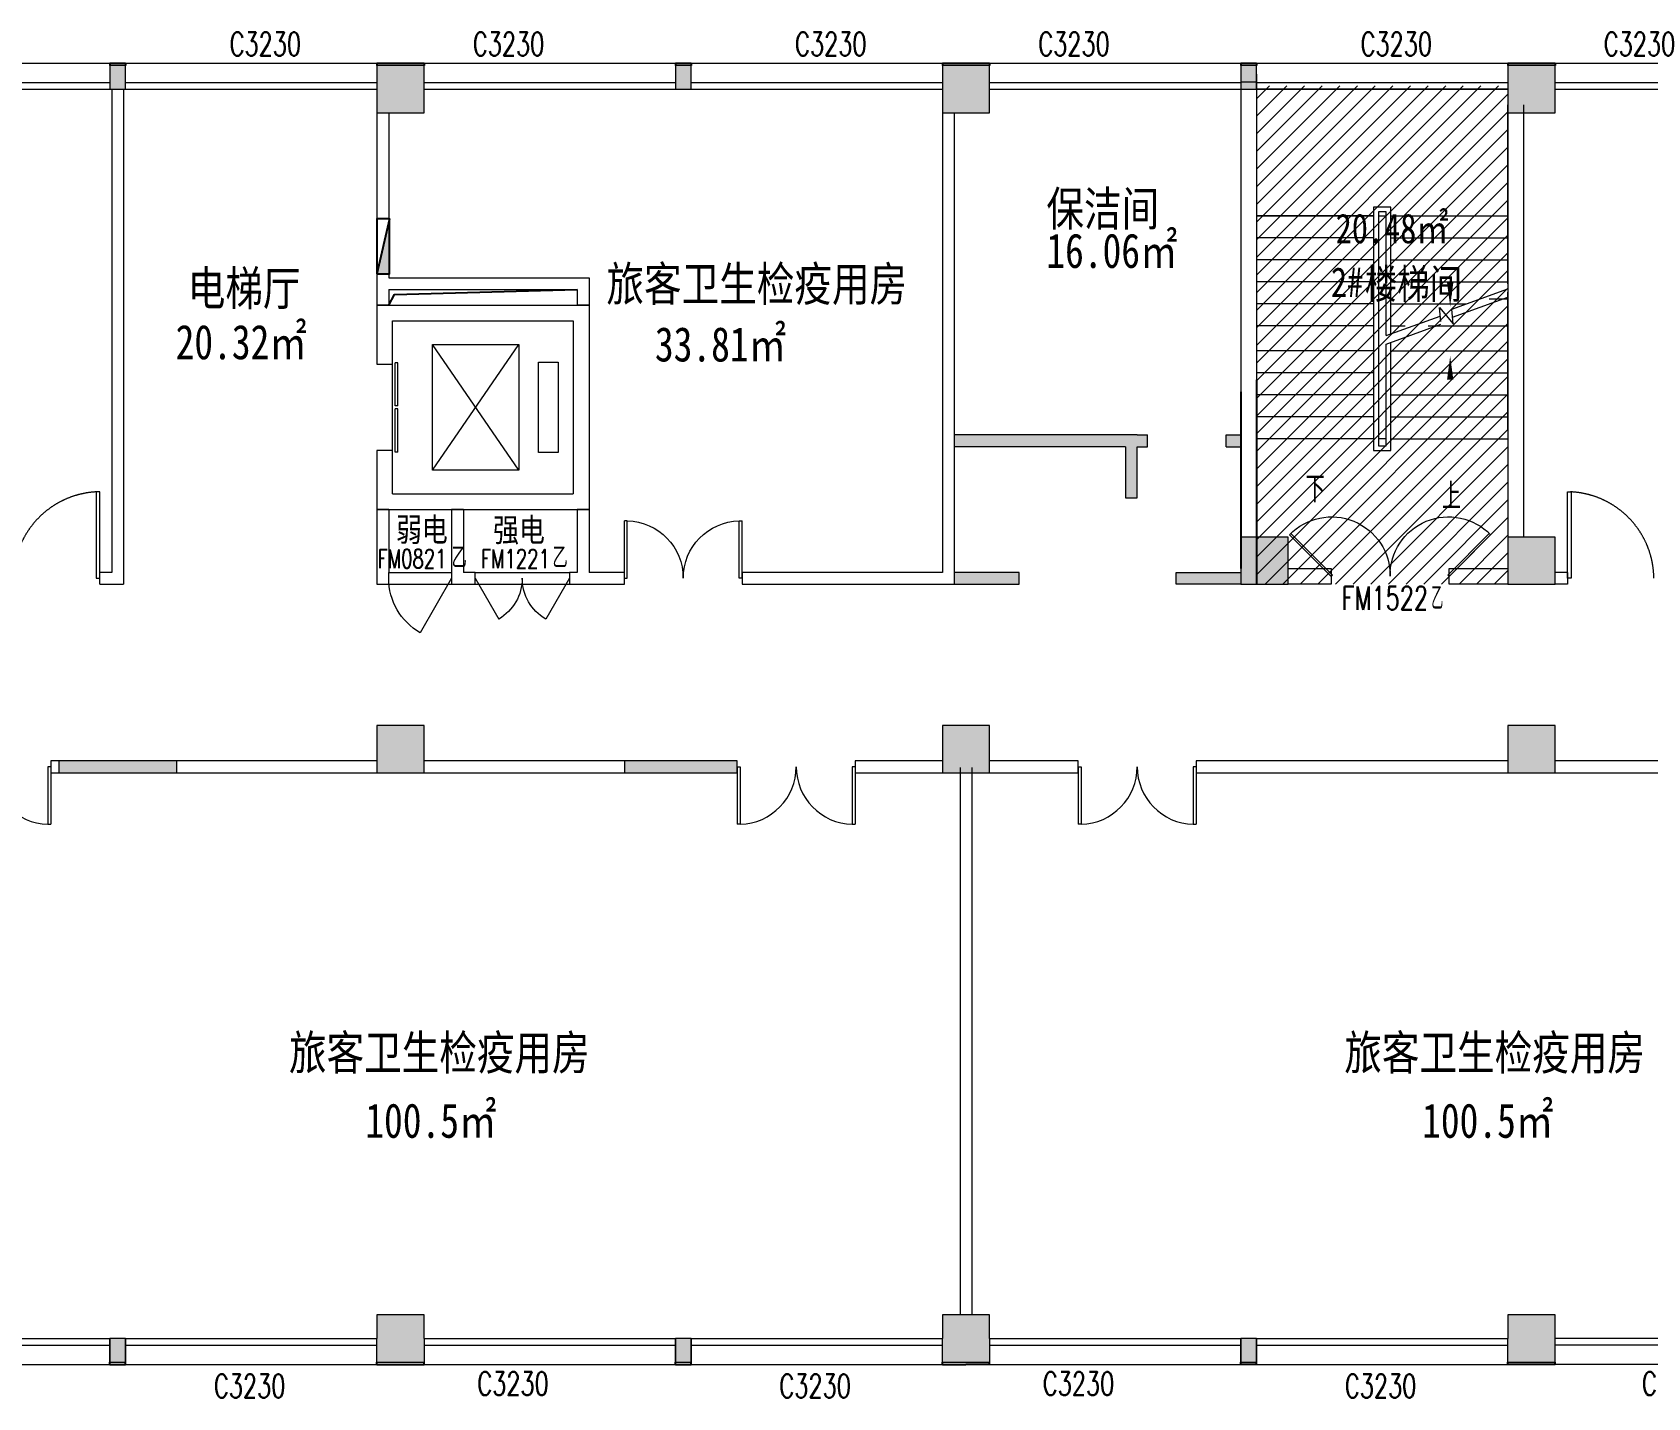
# Model space of a CAD drawing. Header units: millimetres. Extents: x 164760 to 3716174, y -1766400 to 11969.
# Drawn here: x 3359678 to 3380246, y -1622148 to -1604770 of the extents above; entities that cross this region are included whole.
import ezdxf

# ---------------------------------------------------------------- set-up
doc = ezdxf.new("R2010")
doc.units = ezdxf.units.MM
doc.header["$LTSCALE"] = 1000
doc.linetypes.add('HIDDEN', pattern=[0.375, 0.25, -0.125, 0, 0])
doc.layers.get('0').update_dxf_attribs({"color": 253, "linetype": 'CONTINUOUS'})
for name, color, linetype in [('3', 253, 'CONTINUOUS'), ('DIM_SYMB', 253, 'CONTINUOUS'), ('FC-Text Annotation', 253, 'CONTINUOUS'), ('HATCH【填充】', 253, 'CONTINUOUS'), ('PUB_TEXT', 253, 'CONTINUOUS'), ('SURFACE', 253, 'CONTINUOUS'), ('w-消火栓', 253, 'CONTINUOUS'), ('WINDOW_TEXT', 253, 'CONTINUOUS'), ('建-墙', 253, 'CONTINUOUS')]:
    doc.layers.add(name, color=color, linetype=linetype)
for name, color, linetype, lineweight in [('COLUMN', 253, 'CONTINUOUS', 0), ('FC-FLOOR【地材分格】', 253, 'CONTINUOUS', 0), ('FF-Door【门】', 253, 'CONTINUOUS', 0), ('FF-Win【窗】', 253, 'CONTINUOUS', 0), ('HAT【填充】', 253, 'CONTINUOUS', 0), ('PUB_HATCH', 253, 'CONTINUOUS', 0), ('STAIR', 253, 'CONTINUOUS', 0), ('WALL', 253, 'CONTINUOUS', 0), ('Wall【墙体】', 253, 'CONTINUOUS', 0), ('Wall【新建墙】', 253, 'CONTINUOUS', 0), ('Xline【辅助线】', 253, 'CONTINUOUS', 0)]:
    doc.layers.add(name, color=color, linetype=linetype, lineweight=lineweight)
doc.styles.add('_TCH_DIM', font='SIMPLEX', dxfattribs={"bigfont": 'GBCBIG'})
doc.styles.add('_TCH_WINDOW', font='SIMPLEX', dxfattribs={"bigfont": 'GBCBIG'})
doc.styles.get("Standard").update_dxf_attribs({"font": 'GBENOR', "bigfont": 'GBCBIG'})
doc.styles.add('宋体', font='', dxfattribs={"width": 0.7})
doc.styles.add('文字', font='')
doc.styles.get('宋体').set_extended_font_data('SimSun')
doc.styles.get('文字').set_extended_font_data('SimSun')

# ---------------------------------------------------------------- blocks, each defined once
blk = doc.blocks.new('$WINLIB2D$00000004')
for p, q in [((-0.5, 0.5), (0.5, 0.5)), ((-0.5, 0.5), (-0.5, -0.5)), ((0.5, -0.5), (0.5, 0.5)), ((-0.5, 0.2406), (0.5, 0.2406)), ((-0.5, -0.5), (0.5, -0.5))]:
    blk.add_line(p, q)
blk = doc.blocks.new('海龙_0918165925')
at = {"layer": 'PUB_HATCH'}
for points in [[(-28900, -300), (-28700, -300), (-28700, 0), (-28900, 0)], [(-25500, -600), (-24900, -600), (-24900, 0), (-25500, 0)], [(-21700, -300), (-21500, -300), (-21500, 0), (-21700, 0)], [(-18300, -600), (-17700, -600), (-17700, 0), (-18300, 0)], [(-14500, -300), (-14300, -300), (-14300, 0), (-14500, 0)], [(-11100, -600), (-10500, -600), (-10500, 0), (-11100, 0)], [(-14500, -6600), (-13900, -6600), (-13900, -6000), (-14500, -6000)], [(-11100, -6600), (-10500, -6600), (-10500, -6000), (-11100, -6000)], [(-25500, -9000), (-24900, -9000), (-24900, -8400), (-25500, -8400)], [(-18300, -9000), (-17700, -9000), (-17700, -8400), (-18300, -8400)], [(-11100, -9000), (-10500, -9000), (-10500, -8400), (-11100, -8400)], [(-25500, -16500), (-24900, -16500), (-24900, -15900), (-25500, -15900)], [(-18300, -16500), (-17700, -16500), (-17700, -15900), (-18300, -15900)], [(-11100, -16500), (-10500, -16500), (-10500, -15900), (-11100, -15900)], [(-28900, -16500), (-28700, -16500), (-28700, -16200), (-28900, -16200)], [(-21700, -16500), (-21500, -16500), (-21500, -16200), (-21700, -16200)], [(-14300, -16200), (-14500, -16200), (-14500, -16500), (-14300, -16500)]]:
    blk.add_hatch(color=256, dxfattribs=at).paths.add_polyline_path(points)
at = {"layer": 'COLUMN'}
for p, q in [((-24900, 0), (-25500, 0)), ((-17700, 0), (-18300, 0)), ((-10500, 0), (-11100, 0)), ((-25500, -300), (-25500, -600)), ((-24900, -600), (-24900, -300)), ((-18300, -300), (-18300, -600)), ((-17700, -600), (-17700, -300)), ((-11100, -300), (-11100, -600)), ((-10500, -600), (-10500, -300)), ((-25500, -600), (-24900, -600)), ((-18300, -600), (-17700, -600)), ((-11100, -600), (-10500, -600)), ((-13900, -6000), (-14500, -6000)), ((-14500, -6000), (-14500, -6600)), ((-13900, -6600), (-13900, -6000)), ((-10500, -6000), (-11100, -6000)), ((-11100, -6000), (-11100, -6600)), ((-10500, -6600), (-10500, -6000)), ((-14500, -6600), (-13900, -6600)), ((-11100, -6600), (-10500, -6600)), ((-24900, -8400), (-25500, -8400)), ((-25500, -8400), (-25500, -9000)), ((-24900, -9000), (-24900, -8400)), ((-17700, -8400), (-18300, -8400)), ((-18300, -8400), (-18300, -9000)), ((-17700, -9000), (-17700, -8400)), ((-10500, -8400), (-11100, -8400)), ((-11100, -8400), (-11100, -9000)), ((-10500, -9000), (-10500, -8400)), ((-25500, -9000), (-24900, -9000)), ((-18300, -9000), (-17700, -9000)), ((-11100, -9000), (-10500, -9000)), ((-24900, -15900), (-25500, -15900)), ((-25500, -15900), (-25500, -16200)), ((-24900, -16200), (-24900, -15900)), ((-17700, -15900), (-18300, -15900)), ((-18300, -15900), (-18300, -16200)), ((-17700, -16200), (-17700, -15900)), ((-10500, -15900), (-11100, -15900)), ((-11100, -15900), (-11100, -16200)), ((-10500, -16200), (-10500, -15900)), ((-25500, -16500), (-24900, -16500)), ((-18300, -16500), (-17700, -16500)), ((-11100, -16500), (-10500, -16500))]:
    blk.add_line(p, q, dxfattribs=at)
blk = doc.blocks.new('$QC001_5')
blk.add_line((-325, 200), (325, 0))
blk.add_lwpolyline([(325, 0), (325, 200), (-325, 200), (-325, 0)], close=True)
blk.add_solid([(-325, 200), (325, 200), (-325, 200), (325, 0)])
at = {"flags": 1}
for tag in ['UNIT', 'WHAT', 'SPEC']:
    blk.add_attdef(tag, (0, 0), '', height=0.001, dxfattribs=at)
blk = doc.blocks.new('$TCHSYS$LDOR22D')
for p, q in [((-0.517, 0.833), (-0.017, 0.833)), ((-0.517, 0.833), (-0.517, 0.667)), ((-0.017, 0.833), (-0.017, 0.667)), ((0.017, 0.833), (0.017, 0.667)), ((0.017, 0.833), (0.517, 0.833)), ((0.517, 0.833), (0.517, 0.667)), ((-0.517, 0.667), (-0.017, 0.667)), ((0.017, 0.667), (0.517, 0.667)), ((-0.5, 0.5), (0.5, 0.5))]:
    blk.add_line(p, q)
blk = doc.blocks.new('$DorLib2D$00000214')
at = {"color": 0}
blk.add_line((0.5, 0), (0, 0.866), dxfattribs=at)
blk.add_arc((0.5, 0), 1, 120, 180, dxfattribs=at)
blk = doc.blocks.new('$DorLib2D$00000215')
at = {"color": 0}
for p, q in [((-0.5, 0), (-0.25, 0.433)), ((0.5, 0), (0.25, 0.433))]:
    blk.add_line(p, q, dxfattribs=at)
for centre, start, end in [((-0.5, 0), 0, 60), ((0.5, 0), 120, 180)]:
    blk.add_arc(centre, 0.5, start, end, dxfattribs=at)
blk = doc.blocks.new('$DorLib2D$00000002')
for p, q in [((-0.5, 0), (-0.5, 0.4875)), ((-0.475, 0.4875), (-0.5, 0.4875)), ((-0.475, 0), (-0.475, 0.4875)), ((0.475, 0), (0.475, 0.4875)), ((0.475, 0.4875), (0.5, 0.4875)), ((0.5, 0), (0.5, 0.4875)), ((-0.5, 0), (-0.475, 0)), ((0.5, 0), (0.475, 0))]:
    blk.add_line(p, q)
at = {"lineweight": 13}
for centre, start, end in [((-0.4875, 0), 0, 88.53072), ((0.4875, 0), 91.46928, 180)]:
    blk.add_arc(centre, 0.4875, start, end, dxfattribs=at)
blk = doc.blocks.new('海龙0506173763')
at = {"layer": 'Xline【辅助线】'}
for points in [[(-733, 17), (-750, 0), (-1280, 530), (-1263, 547)], [(733, 17), (750, 0), (1280, 530), (1263, 547)]]:
    blk.add_lwpolyline(points, close=True, dxfattribs=at)
at = {"layer": 'Xline【辅助线】', "color": 8}
for centre, start, end in [((-745, 12), 359.1011, 135.9107), ((745, 12), 44.0893, 180.8989)]:
    blk.add_arc(centre, 745, start, end, dxfattribs=at)
blk = doc.blocks.new('海龙0506194425')
at = {"layer": 'WALL'}
for p, q in [((-650, 200), (-1400, 200)), ((-1400, 0), (-650, 0)), ((-650, 0), (-650, 200)), ((1400, 200), (850, 200)), ((850, 200), (850, 0)), ((850, 0), (1400, 0))]:
    blk.add_line(p, q, dxfattribs=at)
at = {"layer": 'Xline【辅助线】'}
blk.add_blockref('海龙0506173763', (100, 100), dxfattribs=at)
blk = doc.blocks.new('海龙0506194634')
at = {"layer": 'Xline【辅助线】', "xscale": -1}
blk.add_blockref('海龙0506194425', (0, 325), dxfattribs=at)
at = {"layer": 'WINDOW_TEXT', "style": '_TCH_WINDOW', "width": 0.705882}
for s, height, p in [('FM1522', 297.5, (-715, 0)), ('乙', 298, (425, 0))]:
    blk.add_text(s, height=height, dxfattribs=at).set_placement(p)
blk = doc.blocks.new('海龙0927230683')
at = {"layer": 'Xline【辅助线】'}
h = blk.add_hatch(dxfattribs=at)
h.set_pattern_fill('ANSI31', color=256, scale=100)
h.set_pattern_definition([(45, (-2505323.11, 1381798.68), (-112.2532015, 112.2532015), [])])
h.paths.add_polyline_path([(-13375, 1583), (-10175, 1583), (-10175, 7924), (-13375, 7924)])
at = {"layer": 'Wall【墙体】'}
blk.add_blockref('海龙0506194634', (-11575, 1257), dxfattribs=at)

msp = doc.modelspace()

# ---------------------------------------------------------------- hatches: boundary and pattern name
at = {"layer": 'HATCH【填充】'}
h = msp.add_hatch(dxfattribs=at)
h.set_pattern_fill('TRIANG', color=4, scale=5)
h.set_pattern_definition([(60, (3778355.65, -1406196.814), (-23.8125, 41.24446), [23.8125, -23.8125]), (120, (3778355.65, -1406196.814), (-47.625, 3e-08), [23.8125, -23.8125]), (0, (3778343.743, -1406176.192), (23.8125, 41.2444598), [23.8125, -23.8125])])
h.paths.add_polyline_path([(3373877.9, -1609895.5), (3373745.5, -1609895.5), (3371416, -1609895.5), (3371416, -1610045.5), (3373595.5, -1610045.5), (3373595.5, -1610695.5), (3373745.5, -1610695.5), (3373745.5, -1610045.5), (3373877.9, -1610045.5)])
h.paths.add_polyline_path([(3375066, -1609895.5), (3374877.9, -1609895.5), (3374877.9, -1610045.5), (3375066, -1610045.5)])
h.paths.add_polyline_path([(3375066, -1611644.2), (3374241.1, -1611644.2), (3374241.1, -1611794.2), (3375066, -1611794.2)])
h.paths.add_polyline_path([(3372241.1, -1611644.2), (3371416, -1611644.2), (3371416, -1611794.2), (3372241.1, -1611794.2)])
at = {"layer": 'HAT【填充】', "ltscale": 20}
h = msp.add_hatch(dxfattribs=at)
h.set_pattern_fill('CROSS', color=3, scale=5)
h.paths.add_polyline_path([(3388816, -1614044.2), (3390316, -1614044.2), (3390316, -1614194.2), (3388816, -1614194.2)])
h.paths.add_polyline_path([(3383116, -1614044.2), (3381616, -1614044.2), (3381616, -1614194.2), (3383116, -1614194.2)])
h.paths.add_polyline_path([(3368654.3, -1614044.2), (3367216, -1614044.2), (3367216, -1614194.2), (3368654.3, -1614194.2)])
h.paths.add_polyline_path([(3360016, -1614194.2), (3361516, -1614194.2), (3361516, -1614044.2), (3360016, -1614044.2)])
h.paths.add_polyline_path([(3357091, -1614745.4), (3356741, -1614745.4), (3356741, -1614895.4), (3357091, -1614895.4)])
h.paths.add_polyline_path([(3355241, -1614745.4), (3355041, -1614745.4), (3355041, -1614194.2), (3354891, -1614194.2), (3354891, -1614895.4), (3355241, -1614895.4)])
h.paths.add_polyline_path([(3345179.5, -1614194.2), (3345029.5, -1614194.2), (3345029.5, -1614745.4), (3344829.5, -1614745.4), (3344829.5, -1614895.4), (3345179.5, -1614895.4)])
h.paths.add_polyline_path([(3343329.5, -1614775.5), (3343329.5, -1614775.5), (3343329.5, -1614745.4), (3342666, -1614745.4), (3342666, -1614895.4), (3343329.5, -1614895.4)])

# ---------------------------------------------------------------- linework, layer by layer
at = {"layer": '3'}
msp.add_lwpolyline([(3364216, -1608244.2), (3364290.1, -1608108), (3366616, -1608044.2)], dxfattribs=at)
at = {"layer": 'DIM_SYMB'}
for points in [[(3375986, -1610369.6, 0, 0, 0), (3375986, -1606248, 0, 0, 0), (3377731, -1606248, 0, 0, 0), (3377731, -1608258, 0, 80, 0), (3377731, -1607958, 0, 0, 0)], [(3377731, -1610393.9, 0, 0, 0), (3377731, -1608890.8, 0, 80, 0), (3377731, -1609190.8, 0, 0, 0)]]:
    msp.add_lwpolyline(points, format="xyseb", dxfattribs=at)
at = {"layer": 'FC-FLOOR【地材分格】', "color": 6}
for points in [[(3360016, -1614194.2), (3361516, -1614194.2), (3361516, -1614044.2), (3360016, -1614044.2)], [(3368654.3, -1614044.2), (3367216, -1614044.2), (3367216, -1614194.2), (3368654.3, -1614194.2)]]:
    msp.add_lwpolyline(points, close=True, dxfattribs=at)
at = {"layer": 'FF-Door【门】'}
for p, q in [((3364216, -1611644.2), (3365016, -1611644.2)), ((3365316, -1611644.2), (3366516, -1611644.2)), ((3364216, -1611794.2), (3365016, -1611794.2)), ((3365316, -1611794.2), (3366516, -1611794.2))]:
    msp.add_line(p, q, dxfattribs=at)
for points in [[(3360489.3, -1610619.2), (3360489.3, -1611719.2), (3360538.2, -1611719.2), (3360538.2, -1610619.2)], [(3379273.5, -1610619.2), (3379273.5, -1611719.2), (3379224.6, -1611719.2), (3379224.6, -1610619.2)]]:
    msp.add_lwpolyline(points, close=True, dxfattribs=at)
at = {"layer": 'FF-Door【门】', "color": 8, "linetype": 'HIDDEN', "ltscale": 15}
for centre, start, end in [((3360550.7, -1611730.7), 92.53356, 179.40848), ((3379212.1, -1611730.7), 0.59152, 87.46644)]:
    msp.add_arc(centre, 1112.6, start, end, dxfattribs=at)
at = {"layer": 'STAIR'}
for p, q in [((3375266, -1605392.6), (3375266, -1607042.6)), ((3378466, -1605494.2), (3375266, -1605494.2)), ((3378466, -1607042.6), (3378466, -1605692.6)), ((3375266, -1607042.6), (3375266, -1609842.6)), ((3376756.5, -1607108.1), (3375266, -1607108.1)), ((3375266, -1607108.1), (3376756.5, -1607108.1)), ((3376975.5, -1606994.2), (3376756.5, -1606994.2)), ((3376756.5, -1606994.2), (3376756.5, -1610094.2)), ((3376915.5, -1607054.2), (3376816.5, -1607054.2)), ((3376816.5, -1607054.2), (3376816.5, -1610034.2)), ((3376816.5, -1607108.1), (3376915.5, -1607108.1)), ((3376816.5, -1607144.2), (3376816.5, -1609944.2)), ((3376915.5, -1608631), (3376915.5, -1607054.2)), ((3376915.5, -1608631), (3376915.5, -1607144.2)), ((3376975.5, -1608609.4), (3376975.5, -1606994.2)), ((3376975.5, -1607108.1), (3378466, -1607108.1)), ((3376975.5, -1607108.1), (3378466, -1607108.1)), ((3378466, -1607969.5), (3378466, -1607042.6)), ((3376756.5, -1607388.1), (3375266, -1607388.1)), ((3376975.5, -1607388.1), (3378466, -1607388.1)), ((3376756.5, -1607668.1), (3375266, -1607668.1)), ((3376975.5, -1607668.1), (3378466, -1607668.1)), ((3376756.5, -1607948.1), (3375266, -1607948.1)), ((3376975.5, -1607948.1), (3378466, -1607948.1)), ((3377752.1, -1608292.8), (3378466, -1608034.9)), ((3377760.9, -1608395.9), (3378466, -1608141.2)), ((3378225.6, -1608162.6), (3378466, -1608162.6)), ((3378466, -1609842.6), (3378466, -1608075.8)), ((3376756.5, -1608228.1), (3375266, -1608228.1)), ((3376915.5, -1608631), (3377601.9, -1608383.1)), ((3376975.5, -1608228.1), (3377931.2, -1608228.1)), ((3377610.6, -1608450.2), (3377595.5, -1608272.4)), ((3377595.5, -1608272.4), (3377767.9, -1608478.8)), ((3377767.9, -1608478.8), (3377752.1, -1608292.8)), ((3376756.5, -1608508.1), (3375266, -1608508.1)), ((3376915.5, -1608737.4), (3377610.6, -1608486.3)), ((3376975.5, -1608508.1), (3377155.9, -1608508.1)), ((3377450.3, -1608508.1), (3378466, -1608508.1)), ((3364773.2, -1610344.2), (3365873.2, -1608744.2)), ((3365873.2, -1610344.2), (3364773.2, -1608744.2)), ((3364773.2, -1608744.2), (3365873.2, -1608744.2)), ((3364773.2, -1610344.2), (3364773.2, -1608744.2)), ((3365873.2, -1608744.2), (3365873.2, -1610344.2)), ((3376915.5, -1609944.2), (3376915.5, -1608737.4)), ((3376915.5, -1610034.2), (3376915.5, -1608737.4)), ((3376975.5, -1610094.2), (3376975.5, -1608715.7)), ((3366123.2, -1608969.2), (3366373.2, -1608969.2)), ((3366123.2, -1610119.2), (3366123.2, -1608969.2)), ((3366373.2, -1608969.2), (3366373.2, -1610119.2)), ((3376756.5, -1608824.2), (3375266, -1608824.2)), ((3376975.5, -1608824.2), (3378466, -1608824.2)), ((3376756.5, -1609104.2), (3375266, -1609104.2)), ((3376975.5, -1609104.2), (3378466, -1609104.2)), ((3376756.5, -1609384.2), (3375266, -1609384.2)), ((3376975.5, -1609384.2), (3378466, -1609384.2)), ((3376756.5, -1609664.2), (3375266, -1609664.2)), ((3376975.5, -1609664.2), (3378466, -1609664.2)), ((3376756.5, -1609944.2), (3375266, -1609944.2)), ((3376915.5, -1609944.2), (3376816.5, -1609944.2)), ((3376816.5, -1610034.2), (3376915.5, -1610034.2)), ((3376975.5, -1609944.2), (3378466, -1609944.2)), ((3366373.2, -1610119.2), (3366123.2, -1610119.2)), ((3376756.5, -1610094.2), (3376975.5, -1610094.2)), ((3365873.2, -1610344.2), (3364773.2, -1610344.2))]:
    msp.add_line(p, q, dxfattribs=at)
at = {"layer": 'SURFACE'}
for p, q in [((3360666, -1605164.2), (3360666, -1605194.2)), ((3360666, -1605164.2), (3360866, -1605164.2)), ((3360866, -1605164.2), (3360866, -1605194.2)), ((3364066, -1605164.2), (3364066, -1605194.2)), ((3364066, -1605164.2), (3364366, -1605164.2)), ((3364366, -1605164.2), (3364666, -1605164.2)), ((3364666, -1605164.2), (3364666, -1605194.2)), ((3367866, -1605164.2), (3367866, -1605194.2)), ((3367866, -1605164.2), (3368066, -1605164.2)), ((3368066, -1605164.2), (3368066, -1605194.2)), ((3371266, -1605164.2), (3371266, -1605194.2)), ((3371266, -1605164.2), (3371566, -1605164.2)), ((3371566, -1605164.2), (3371866, -1605164.2)), ((3371866, -1605164.2), (3371866, -1605194.2)), ((3375066, -1605164.2), (3375066, -1605194.2)), ((3375066, -1605164.2), (3375266, -1605164.2)), ((3375266, -1605164.2), (3375266, -1605194.2)), ((3378466, -1605164.2), (3378466, -1605194.2)), ((3378466, -1605164.2), (3378766, -1605164.2)), ((3378766, -1605164.2), (3379066, -1605164.2)), ((3379066, -1605164.2), (3379066, -1605194.2)), ((3360666, -1621724.2), (3360666, -1621694.2)), ((3360666, -1621724.2), (3360866, -1621724.2)), ((3360866, -1621724.2), (3360866, -1621694.2)), ((3364066, -1621724.2), (3364066, -1621694.2)), ((3364066, -1621724.2), (3364366, -1621724.2)), ((3364366, -1621724.2), (3364666, -1621724.2)), ((3364666, -1621724.2), (3364666, -1621694.2)), ((3367866, -1621724.2), (3367866, -1621694.2)), ((3367866, -1621724.2), (3368066, -1621724.2)), ((3368066, -1621724.2), (3368066, -1621694.2)), ((3371266, -1621724.2), (3371266, -1621694.2)), ((3371266, -1621724.2), (3371566, -1621724.2)), ((3371866, -1621724.2), (3371566, -1621724.2)), ((3371866, -1621724.2), (3371866, -1621694.2)), ((3375066, -1621724.2), (3375066, -1621694.2)), ((3375266, -1621724.2), (3375066, -1621724.2)), ((3375266, -1621724.2), (3375266, -1621694.2)), ((3378466, -1621724.2), (3378466, -1621694.2)), ((3378766, -1621724.2), (3378466, -1621724.2)), ((3379066, -1621724.2), (3378766, -1621724.2)), ((3379066, -1621724.2), (3379066, -1621694.2))]:
    msp.add_line(p, q, dxfattribs=at)
at = {"layer": 'Wall【墙体】'}
for p, q in [((3360866, -1605194.2), (3360666, -1605194.2)), ((3360666, -1605194.2), (3360666, -1605494.2)), ((3360866, -1605494.2), (3360866, -1605194.2)), ((3368066, -1605194.2), (3367866, -1605194.2)), ((3367866, -1605194.2), (3367866, -1605494.2)), ((3368066, -1605494.2), (3368066, -1605194.2)), ((3375266, -1605194.2), (3375066, -1605194.2)), ((3375066, -1605194.2), (3375066, -1605494.2)), ((3375066, -1605305.1), (3375066, -1611092.6)), ((3375266, -1605494.2), (3375266, -1605194.2)), ((3375266, -1605305.1), (3375266, -1611092.6)), ((3360666, -1605494.2), (3360866, -1605494.2)), ((3367866, -1605494.2), (3368066, -1605494.2)), ((3375266, -1605406.7), (3375066, -1605406.7)), ((3375066, -1605494.2), (3375266, -1605494.2)), ((3378466, -1605692.6), (3378466, -1611185.8)), ((3378666, -1605692.6), (3378666, -1611194.2)), ((3364066, -1608244.2), (3366766, -1608244.2)), ((3364066, -1608244.2), (3364066, -1608994.2)), ((3366766, -1608244.2), (3366766, -1610844.2)), ((3364266, -1608444.2), (3366566, -1608444.2)), ((3364266, -1608994.2), (3364266, -1608444.2)), ((3366566, -1608444.2), (3366566, -1610644.2)), ((3364066, -1608994.2), (3364266, -1608994.2)), ((3364266, -1610094.2), (3364066, -1610094.2)), ((3364066, -1610094.2), (3364066, -1610844.2)), ((3364266, -1610644.2), (3364266, -1610094.2)), ((3364266, -1610644.2), (3366566, -1610644.2)), ((3364066, -1610844.2), (3366766, -1610844.2)), ((3360866, -1621394.2), (3360666, -1621394.2)), ((3360666, -1621394.2), (3360666, -1621694.2)), ((3360866, -1621694.2), (3360866, -1621394.2)), ((3368066, -1621394.2), (3367866, -1621394.2)), ((3367866, -1621394.2), (3367866, -1621694.2)), ((3368066, -1621694.2), (3368066, -1621394.2)), ((3375266, -1621394.2), (3375066, -1621394.2)), ((3375066, -1621394.2), (3375066, -1621694.2)), ((3375266, -1621694.2), (3375266, -1621394.2)), ((3360666, -1621694.2), (3360866, -1621694.2)), ((3367866, -1621694.2), (3368066, -1621694.2)), ((3375066, -1621694.2), (3375266, -1621694.2))]:
    msp.add_line(p, q, dxfattribs=at)
at = {"layer": 'Wall【墙体】', "color": 6}
for p, q in [((3360691, -1605494.2), (3360691, -1611644.2)), ((3360841, -1605494.2), (3360841, -1611794.2)), ((3364066, -1605794.2), (3364066, -1607969.2)), ((3364216, -1605794.2), (3364216, -1607894.2)), ((3371266, -1605794.2), (3371266, -1611644.2)), ((3371416, -1605794.2), (3371416, -1609895.5)), ((3364066, -1607969.2), (3364066, -1608244.2)), ((3364216, -1607894.2), (3366766, -1607894.2)), ((3366766, -1607894.2), (3366766, -1608244.2)), ((3364216, -1608044.2), (3366616, -1608044.2)), ((3364216, -1608044.2), (3364216, -1608244.2)), ((3366616, -1608044.2), (3366616, -1608244.2)), ((3364216, -1608244.2), (3364066, -1608244.2)), ((3366766, -1608244.2), (3366616, -1608244.2)), ((3371416, -1609394.2), (3371416, -1611794.2)), ((3364066, -1610844.2), (3364066, -1611794.2)), ((3364216, -1610844.2), (3364066, -1610844.2)), ((3364216, -1610844.2), (3364216, -1611644.2)), ((3365016, -1610844.2), (3365016, -1611644.2)), ((3365166, -1610844.2), (3365016, -1610844.2)), ((3365166, -1610844.2), (3365166, -1611644.2)), ((3366616, -1610844.2), (3366616, -1611644.2)), ((3366766, -1610844.2), (3366616, -1610844.2)), ((3366766, -1610844.2), (3366766, -1611644.2)), ((3360691, -1611644.2), (3360538.2, -1611644.2)), ((3360538.2, -1611794.2), (3360538.2, -1611644.2)), ((3364216, -1611794.2), (3364216, -1611644.2)), ((3365016, -1611644.2), (3365016, -1611794.2)), ((3365316, -1611644.2), (3365166, -1611644.2)), ((3365316, -1611794.2), (3365316, -1611644.2)), ((3366616, -1611644.2), (3366516, -1611644.2)), ((3366516, -1611644.2), (3366516, -1611794.2)), ((3367216.3, -1611644.2), (3366766.3, -1611644.2)), ((3367216.3, -1611794.2), (3367216.3, -1611644.2)), ((3371266, -1611644.2), (3368716.3, -1611644.2)), ((3368716.3, -1611644.2), (3368716.3, -1611794.2)), ((3379224.6, -1611644.2), (3379066, -1611644.2)), ((3379224.6, -1611644.2), (3379224.6, -1611794.2)), ((3360538.2, -1611794.2), (3360841, -1611794.2)), ((3364066, -1611794.2), (3364216, -1611794.2)), ((3365016, -1611794.2), (3365091, -1611794.2)), ((3365091, -1611794.2), (3365316, -1611794.2)), ((3366516, -1611794.2), (3366691, -1611794.2)), ((3366691.3, -1611794.2), (3367216.3, -1611794.2)), ((3368716.3, -1611794.2), (3371416, -1611794.2)), ((3379224.6, -1611794.2), (3379066, -1611794.2)), ((3364066, -1614044.2), (3359914.2, -1614044.2)), ((3359914.2, -1614044.2), (3359914.2, -1614194.2)), ((3368654.3, -1614044.2), (3364666, -1614044.2)), ((3368654.3, -1614194.2), (3368654.3, -1614044.2)), ((3371266, -1614044.2), (3370154.3, -1614044.2)), ((3370154.3, -1614044.2), (3370154.3, -1614194.2)), ((3371491, -1614126.5), (3371491, -1621094.2)), ((3371641, -1614126.5), (3371641, -1621094.2)), ((3372995.8, -1614044.2), (3371866, -1614044.2)), ((3372995.8, -1614194.2), (3372995.8, -1614044.2)), ((3378466, -1614044.2), (3374495.8, -1614044.2)), ((3374495.8, -1614044.2), (3374495.8, -1614194.2)), ((3383291.7, -1614044.2), (3379066, -1614044.2)), ((3359914.2, -1614194.2), (3364066, -1614194.2)), ((3364666, -1614194.2), (3368654.3, -1614194.2)), ((3370154.3, -1614194.2), (3371266, -1614194.2)), ((3371866, -1614194.2), (3372995.8, -1614194.2)), ((3374495.8, -1614194.2), (3378466, -1614194.2)), ((3379066, -1614194.2), (3383291.7, -1614194.2))]:
    msp.add_line(p, q, dxfattribs=at)
at = {"layer": 'Wall【新建墙】', "color": 4}
for p, q in [((3373745.5, -1609895.5), (3371416, -1609895.5)), ((3373595.5, -1610045.5), (3371416, -1610045.5)), ((3373595.5, -1610045.5), (3373595.5, -1610695.5)), ((3373745.5, -1609895.5), (3373877.9, -1609895.5)), ((3373745.5, -1610695.5), (3373745.5, -1610045.5)), ((3373745.5, -1610045.5), (3373877.9, -1610045.5)), ((3373877.9, -1610045.5), (3373877.9, -1609895.5)), ((3374877.9, -1609895.5), (3375066.3, -1609895.5)), ((3374877.9, -1610045.5), (3374877.9, -1609895.5)), ((3374877.9, -1610045.5), (3375066.3, -1610045.5)), ((3373595.5, -1610695.5), (3373745.5, -1610695.5)), ((3372241.1, -1611794.2), (3372241.1, -1611644.2)), ((3374241.1, -1611794.2), (3374241.1, -1611644.2))]:
    msp.add_line(p, q, dxfattribs=at)
msp.add_lwpolyline([(3371416, -1611794.2), (3371416, -1611794.2), (3372241.1, -1611794.2), (3372241.1, -1611644.2), (3371416, -1611644.2)], dxfattribs=at)
msp.add_lwpolyline([(3374241.1, -1611644.2), (3375066, -1611644.2), (3375066, -1611794.2), (3374241.1, -1611794.2)], close=True, dxfattribs=at)
at = {"layer": '建-墙'}
for p, q in [((3375266, -1609194.2), (3375266, -1611794.2)), ((3375066, -1609344.2), (3375066, -1611594.2))]:
    msp.add_line(p, q, dxfattribs=at)

# ---------------------------------------------------------------- block references
at = {"layer": 'COLUMN'}
msp.add_blockref('海龙_0918165925', (3389566, -1605194.2), dxfattribs=at)
at = {"layer": 'FF-Door【门】'}
for name, p, xscale, yscale, zscale, rotation in [('$TCHSYS$LDOR22D', (3364166, -1609544.2), -1100, 200, -1100, 270), ('$DorLib2D$00000214', (3364616, -1611719.2), -800, 800, 800, 180), ('$DorLib2D$00000215', (3365916, -1611719.2), -1200, 1200, 1200, 180), ('$DorLib2D$00000002', (3359164.2, -1614119.2), 1500, 1500, -1500, 180), ('$DorLib2D$00000002', (3369404.3, -1614119.2), 1500, 1500, -1500, 180), ('$DorLib2D$00000002', (3373745.8, -1614119.2), 1500, 1500, -1500, 180)]:
    msp.add_blockref(name, p, dxfattribs=dict(at, xscale=xscale, yscale=yscale, zscale=zscale, rotation=rotation))
at = {"layer": 'FF-Door【门】', "xscale": -1500, "yscale": 1500, "zscale": 1500}
msp.add_blockref('$DorLib2D$00000002', (3367966.3, -1611719.2), dxfattribs=at)
at = {"layer": 'FF-Win【窗】'}
ref = msp.add_blockref('$WINLIB2D$00000004', (3359066, -1605329.2), dxfattribs=dict(at, xscale=3200, yscale=-330, zscale=3200))
ref.add_attrib('A', 'C3230', (3358087.5, -1605068), dxfattribs={"layer": 'WINDOW_TEXT', "height": 297.5, "style": '_TCH_WINDOW', "width": 0.705882})
ref = msp.add_blockref('$WINLIB2D$00000004', (3362466, -1605329.2), dxfattribs=dict(at, xscale=3200, yscale=-330, zscale=3200))
ref.add_attrib('A', 'C3230', (3362190.8, -1605068), dxfattribs={"layer": 'WINDOW_TEXT', "height": 297.5, "style": '_TCH_WINDOW', "width": 0.705882})
ref = msp.add_blockref('$WINLIB2D$00000004', (3366266, -1605329.2), dxfattribs=dict(at, xscale=3200, yscale=-330, zscale=3200))
ref.add_attrib('A', 'C3230', (3365287.5, -1605068), dxfattribs={"layer": 'WINDOW_TEXT', "height": 297.5, "style": '_TCH_WINDOW', "width": 0.705882})
ref = msp.add_blockref('$WINLIB2D$00000004', (3369666, -1605329.2), dxfattribs=dict(at, xscale=3200, yscale=-330, zscale=3200))
ref.add_attrib('A', 'C3230', (3369390.8, -1605068), dxfattribs={"layer": 'WINDOW_TEXT', "height": 297.5, "style": '_TCH_WINDOW', "width": 0.705882})
ref = msp.add_blockref('$WINLIB2D$00000004', (3373466, -1605329.2), dxfattribs=dict(at, xscale=3200, yscale=-330, zscale=3200))
ref.add_attrib('A', 'C3230', (3372487.5, -1605068), dxfattribs={"layer": 'WINDOW_TEXT', "height": 297.5, "style": '_TCH_WINDOW', "width": 0.705882})
ref = msp.add_blockref('$WINLIB2D$00000004', (3376866, -1605329.2), dxfattribs=dict(at, xscale=3200, yscale=-330, zscale=3200))
ref.add_attrib('A', 'C3230', (3376590.8, -1605068), dxfattribs={"layer": 'WINDOW_TEXT', "height": 297.5, "style": '_TCH_WINDOW', "width": 0.705882})
ref = msp.add_blockref('$WINLIB2D$00000004', (3380666, -1605329.2), dxfattribs=dict(at, xscale=3200, yscale=-330, zscale=3200))
ref.add_attrib('A', 'C3230', (3379687.5, -1605068), dxfattribs={"layer": 'WINDOW_TEXT', "height": 297.5, "style": '_TCH_WINDOW', "width": 0.705882})
ref = msp.add_blockref('$WINLIB2D$00000004', (3359066, -1621559.2), dxfattribs=dict(at, xscale=3200, yscale=330, zscale=3200))
ref.add_attrib('A', 'C3230', (3358144.8, -1622118), dxfattribs={"layer": 'WINDOW_TEXT', "height": 297.5, "style": '_TCH_WINDOW', "width": 0.705882})
ref = msp.add_blockref('$WINLIB2D$00000004', (3362466, -1621559.2), dxfattribs=dict(at, xscale=3200, yscale=330, zscale=3200))
ref.add_attrib('A', 'C3230', (3361991, -1622148), dxfattribs={"layer": 'WINDOW_TEXT', "height": 297.5, "style": '_TCH_WINDOW', "width": 0.705882})
ref = msp.add_blockref('$WINLIB2D$00000004', (3366266, -1621559.2), dxfattribs=dict(at, xscale=3200, yscale=330, zscale=3200))
ref.add_attrib('A', 'C3230', (3365344.8, -1622118), dxfattribs={"layer": 'WINDOW_TEXT', "height": 297.5, "style": '_TCH_WINDOW', "width": 0.705882})
ref = msp.add_blockref('$WINLIB2D$00000004', (3369666, -1621559.2), dxfattribs=dict(at, xscale=3200, yscale=330, zscale=3200))
ref.add_attrib('A', 'C3230', (3369191, -1622148), dxfattribs={"layer": 'WINDOW_TEXT', "height": 297.5, "style": '_TCH_WINDOW', "width": 0.705882})
ref = msp.add_blockref('$WINLIB2D$00000004', (3373466, -1621559.2), dxfattribs=dict(at, xscale=-3200, yscale=-330, zscale=-3200, rotation=180))
ref.add_attrib('A', 'C3230', (3372544.8, -1622118), dxfattribs={"layer": 'WINDOW_TEXT', "height": 297.5, "style": '_TCH_WINDOW', "width": 0.705882})
ref = msp.add_blockref('$WINLIB2D$00000004', (3376866, -1621559.2), dxfattribs=dict(at, xscale=-3200, yscale=-330, zscale=-3200, rotation=180))
ref.add_attrib('A', 'C3230', (3376391, -1622148), dxfattribs={"layer": 'WINDOW_TEXT', "height": 297.5, "style": '_TCH_WINDOW', "width": 0.705882})
ref = msp.add_blockref('$WINLIB2D$00000004', (3380666, -1621559.2), dxfattribs=dict(at, xscale=3200, yscale=-330, zscale=3200, rotation=180))
ref.add_attrib('A', 'C3230', (3380173.8, -1622118), dxfattribs={"layer": 'WINDOW_TEXT', "height": 297.5, "style": '_TCH_WINDOW', "width": 0.705882})
at = {"layer": 'w-消火栓', "xscale": 1.077000000048428, "yscale": 0.8000000000465661, "rotation": 270}
msp.add_blockref('$QC001_5', (3364066, -1607494.2), dxfattribs=at)
at = {"layer": 'Xline【辅助线】'}
msp.add_blockref('海龙0927230683', (3388641.1, -1613376.5), dxfattribs=at)

# ---------------------------------------------------------------- texts
at = {"layer": 'FC-Text Annotation', "style": '文字', "width": 0.8}
for s, p in [('保洁间', (3372589.9, -1607234)), ('16.06㎡', (3372588.9, -1607768.5)), ('电梯厅', (3361657, -1608246.6)), ('旅客卫生检疫用房', (3366988, -1608191.7)), ('20.32㎡', (3361502.4, -1608931.5)), ('33.81㎡', (3367605, -1608959.8)), ('旅客卫生检疫用房', (3362945.7, -1617975.7)), ('旅客卫生检疫用房', (3376382.9, -1617975.7)), ('100.5㎡', (3363917.5, -1618840.3)), ('100.5㎡', (3377373.5, -1618840.3))]:
    msp.add_text(s, height=438.58, dxfattribs=at).set_placement(p)
at = {"layer": 'PUB_TEXT', "style": '宋体', "width": 0.8}
for s, height, p in [('20.48㎡', 377.64, (3376272.7, -1607455.7)), ('2#', 377.64, (3376213.1, -1608138.6)), ('楼梯间', 377.64, (3376645.1, -1608161.6)), ('弱电', 302.11, (3364308.3, -1611250.9)), ('强电', 302.11, (3365544.8, -1611254.6))]:
    msp.add_text(s, height=height, dxfattribs=at).set_placement(p)
at = {"layer": 'PUB_TEXT', "color": 7, "style": '_TCH_DIM'}
for s, p in [('下', (3375891.1, -1610754.2)), ('上', (3377626.7, -1610843.9))]:
    msp.add_text(s, height=337.6, dxfattribs=at).set_placement(p)
at = {"layer": 'WINDOW_TEXT', "style": '_TCH_WINDOW', "width": 0.705882}
for s, p in [('FM0821', (3364072.5, -1611589.2)), ('FM1221', (3365388.5, -1611589.2))]:
    msp.add_text(s, height=238, dxfattribs=at).set_placement(p)
at = {"layer": 'WINDOW_TEXT', "style": '_TCH_WINDOW'}
for p in [(3365016.5, -1611589.2), (3366300.5, -1611589.2)]:
    msp.add_text('乙', height=270.1, dxfattribs=at).set_placement(p)

doc.saveas('drawing.dxf')
